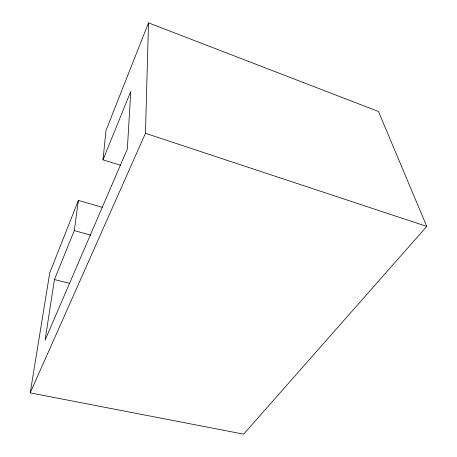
<?xml version="1.0" encoding="UTF-8"?>
<svg xmlns="http://www.w3.org/2000/svg" width="457" height="457" viewBox="0 0 457 457"><rect width="100%" height="100%" fill="white"/><g stroke="black" fill="none" stroke-linecap="round" stroke-linejoin="round"><path stroke-width="0.69" d="M30.225 392.871L145.457 133.295L148.508 22.85L378.465 111.491L426.775 226.409L243.632 434.15L30.225 392.871L49.75 272.829L78.364 200.4L102.322 207.318M120.699 165.348L103.002 159.836L105.973 130.519L148.508 22.85M103.002 159.836L130.771 91.417L127.349 148.999L45.066 340.237L54.429 279.547L74.285 230.608L78.364 200.4M54.429 279.547L69.641 283.329M74.285 230.608L90.8 235.132M145.457 133.295L426.775 226.409"/></g></svg>
